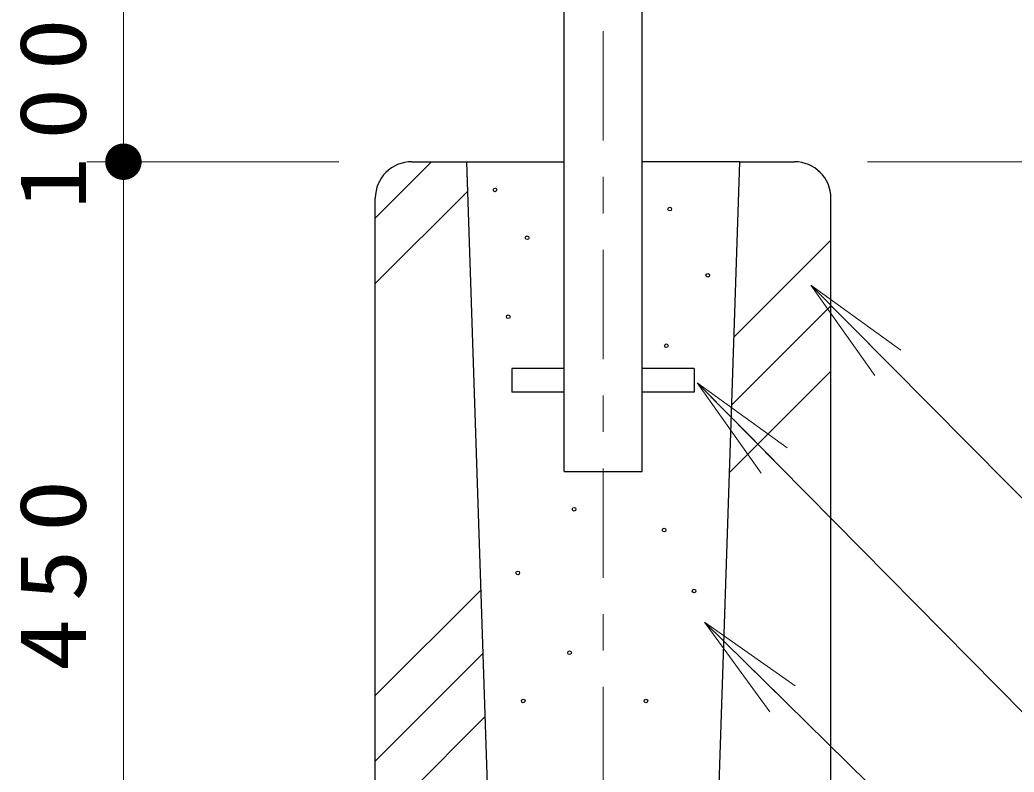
# Model space of a CAD drawing. Units: millimetres on the paper, with parts at other scales. Extents: x -385 to 0, y -594 to 267.
# Drawn here: x -65.19 to -37.91, y -381.87 to -361.22 of the extents above; entities that cross this region are included whole.
import ezdxf

# ---------------------------------------------------------------- set-up
doc = ezdxf.new("R2010")
doc.units = ezdxf.units.MM
doc.linetypes.add('USER2', pattern=[6, 3, -1, 1, -1])
doc.layers.add('1_20', color=7, linetype='Continuous', lineweight=13)
doc.styles.add('ＭＳ ゴシック', font='')
doc.styles.get('ＭＳ ゴシック').set_extended_font_data('MS Gothic')

# ---------------------------------------------------------------- blocks, each defined once
blk = doc.blocks.new('filled_dot')
at = {"color": 0, "linetype": 'Continuous', "lineweight": -2, "const_width": 1.25}
blk.add_lwpolyline([(-0.625, 0, 1), (0.625, 0, 1)], format="xyb", close=True, dxfattribs=at)

msp = doc.modelspace()

# ---------------------------------------------------------------- linework, layer by layer
at = {"layer": '1_20', "linetype": 'USER2'}
msp.add_line((-49.184, -394.533), (-49.184, -333.732), dxfattribs=at)
at = {"layer": '1_20', "lineweight": 25}
for p, q in [((-50.254, -373.614), (-50.254, -343.614)), ((-48.114, -373.614), (-48.114, -343.614)), ((-54.434, -365.114), (-52.934, -365.114)), ((-52.934, -365.114), (-52.182, -387.713)), ((-52.934, -365.114), (-50.254, -365.114)), ((-45.434, -365.114), (-48.114, -365.114)), ((-46.184, -387.614), (-45.434, -365.114)), ((-45.434, -365.114), (-43.934, -365.114)), ((-55.434, -387.614), (-55.434, -366.114)), ((-42.934, -387.614), (-42.934, -366.114)), ((-51.684, -370.789), (-51.684, -371.439)), ((-50.254, -370.789), (-51.684, -370.789)), ((-46.684, -370.789), (-48.114, -370.789)), ((-46.684, -370.789), (-46.684, -371.439)), ((-50.254, -371.439), (-51.684, -371.439)), ((-46.684, -371.439), (-48.114, -371.439)), ((-50.254, -373.614), (-48.114, -373.614))]:
    msp.add_line(p, q, dxfattribs=at)
at = {"layer": '1_20'}
for p, q in [((-62.345, -365.114), (-62.345, -360.114)), ((-56.434, -365.114), (-63.345, -365.114)), ((-62.345, -387.614), (-62.345, -365.114)), ((-55.434, -366.66), (-53.888, -365.114)), ((-41.934, -365.114), (-29.33, -365.114)), ((-55.434, -368.456), (-52.907, -365.929)), ((-45.594, -369.93), (-42.934, -367.27)), ((-43.482, -368.504), (-41.371, -370.636)), ((-43.482, -368.504), (-41.016, -370.284)), ((-41.726, -370.987), (-43.482, -368.504)), ((-45.656, -371.788), (-42.934, -369.066)), ((-45.718, -373.646), (-42.934, -370.862)), ((-46.602, -371.18), (-44.495, -373.315)), ((-46.602, -371.18), (-44.139, -372.964)), ((-44.851, -373.666), (-46.602, -371.18)), ((-55.434, -379.77), (-52.543, -376.878)), ((-46.401, -377.755), (-44.263, -379.86)), ((-46.401, -377.755), (-43.912, -379.504)), ((-44.614, -380.216), (-46.401, -377.755)), ((-55.434, -381.566), (-52.485, -378.617)), ((-55.434, -383.362), (-52.427, -380.355))]:
    msp.add_line(p, q, dxfattribs=at)
for points in [[(-43.482, -368.504), (-36.977, -375.073), (-3.977, -375.073)], [(-46.602, -371.18), (-36.869, -381.042), (-3.767, -381.042)], [(-46.401, -377.755), (-36.872, -387.136), (-18.794, -387.136)]]:
    msp.add_lwpolyline(points, dxfattribs=at)
at = {"layer": '1_20', "lineweight": 25}
for centre in [(-52.15, -365.888), (-47.356, -366.415), (-51.271, -367.201), (-46.313, -368.232), (-51.787, -369.369), (-47.45, -370.166), (-49.98, -374.654), (-47.511, -375.228), (-51.526, -376.4), (-46.688, -376.899), (-50.105, -378.595), (-51.377, -379.917), (-48.009, -379.917)]:
    msp.add_circle(centre, 0.05, dxfattribs=at)
for centre, start, end in [((-54.434, -366.114), 90, 180), ((-43.934, -366.114), 0, 90)]:
    msp.add_arc(centre, 1, start, end, dxfattribs=at)

# ---------------------------------------------------------------- block references
at = {"layer": '1_20', "xscale": 0.4, "yscale": 0.4}
for rotation in [270, 90]:
    msp.add_blockref('filled_dot', (-62.345, -365.114), dxfattribs=dict(at, rotation=rotation))

# ---------------------------------------------------------------- texts
at = {"layer": '1_20', "char_height": 1.833, "attachment_point": 8, "rotation": 90, "style": 'ＭＳ ゴシック'}
for s, insert in [('\\T1.33;\\W1.15;100', (-63.345, -363.562)), ('\\T1.33;\\W1.15;450', (-63.345, -376.233))]:
    msp.add_mtext(s, dxfattribs=dict(at, insert=insert))

doc.saveas('drawing.dxf')
